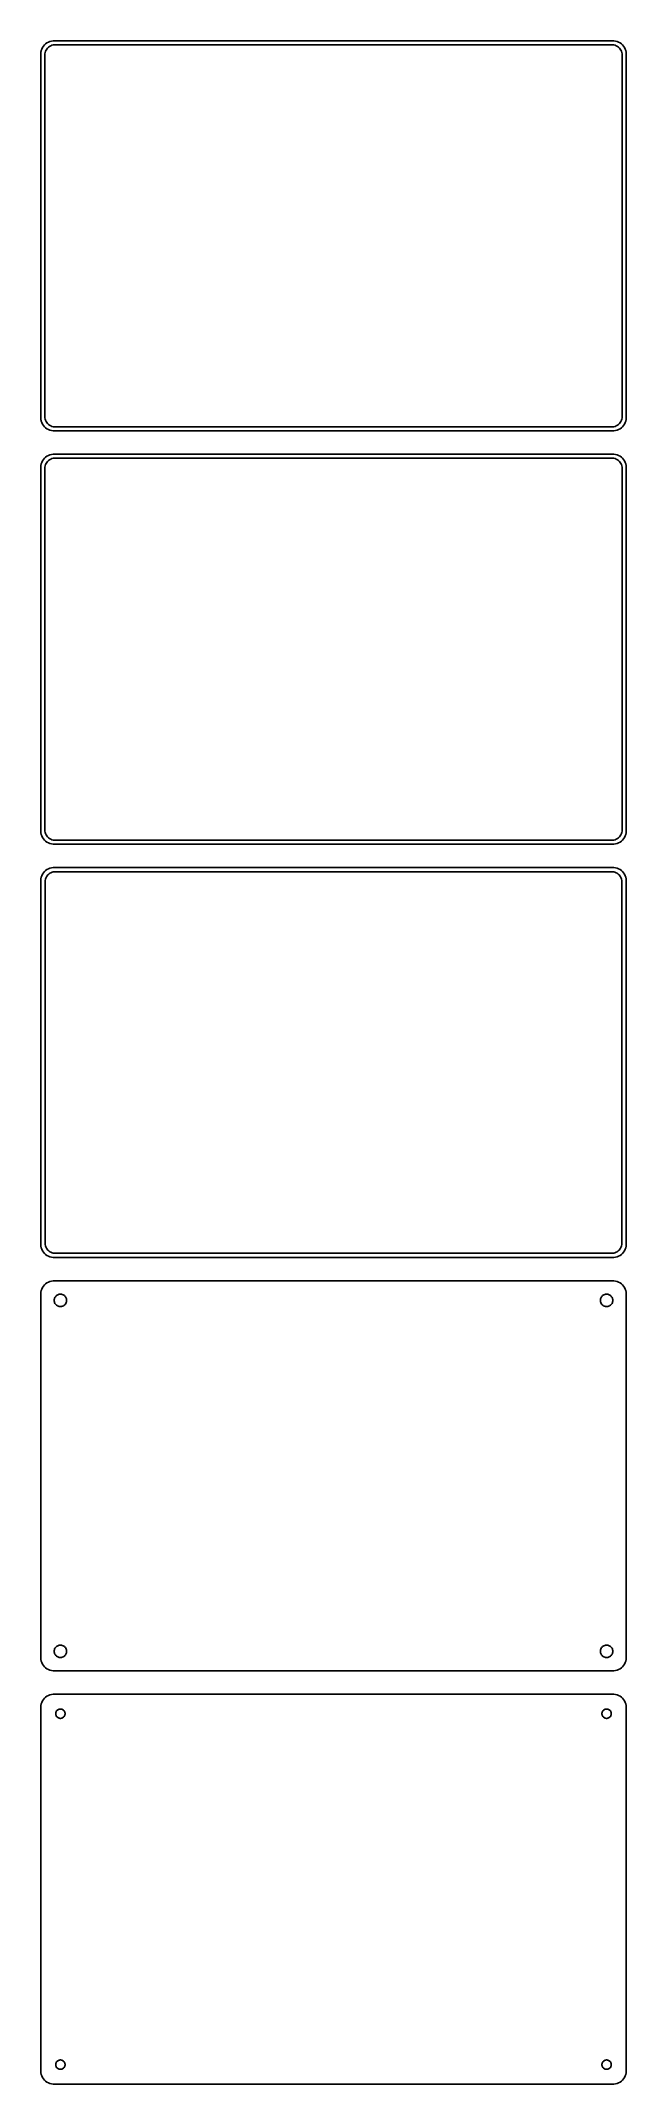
# Model space of a CAD drawing. Header units: metres. Extents: x -112 to 112, y 561 to 1347.
import ezdxf

# ---------------------------------------------------------------- set-up
doc = ezdxf.new("R2010")
doc.units = ezdxf.units.M

msp = doc.modelspace()

# ---------------------------------------------------------------- linework, layer by layer
for p, q in [((-111.882, 1344.41), (-112.149, 1343.84)), ((-111.545, 1344.94), (-111.882, 1344.41)), ((-111.145, 1345.42), (-111.545, 1344.94)), ((-110.687, 1345.85), (-111.145, 1345.42)), ((-110.179, 1346.22), (-110.687, 1345.85)), ((-110.236, 1343.85), (-109.916, 1344.24)), ((-109.629, 1346.52), (-110.179, 1346.22)), ((-109.916, 1344.24), (-109.55, 1344.58)), ((-109.045, 1346.76), (-109.629, 1346.52)), ((-109.55, 1344.58), (-109.143, 1344.88)), ((-109.143, 1344.88), (-108.703, 1345.12)), ((-108.437, 1346.91), (-109.045, 1346.76)), ((-108.703, 1345.12), (-108.236, 1345.3)), ((-107.814, 1346.99), (-108.437, 1346.91)), ((-108.236, 1345.3), (-107.75, 1345.43)), ((107.814, 1346.99), (-107.814, 1346.99)), ((-107.75, 1345.43), (-107.251, 1345.49)), ((-107.251, 1345.49), (107.251, 1345.49)), ((107.251, 1345.49), (107.75, 1345.43)), ((107.75, 1345.43), (108.236, 1345.3)), ((108.437, 1346.91), (107.814, 1346.99)), ((108.236, 1345.3), (108.703, 1345.12)), ((109.045, 1346.76), (108.437, 1346.91)), ((108.703, 1345.12), (109.143, 1344.88)), ((109.629, 1346.52), (109.045, 1346.76)), ((109.143, 1344.88), (109.55, 1344.58)), ((109.55, 1344.58), (109.916, 1344.24)), ((110.179, 1346.22), (109.629, 1346.52)), ((109.916, 1344.24), (110.236, 1343.85)), ((110.687, 1345.85), (110.179, 1346.22)), ((111.145, 1345.42), (110.687, 1345.85)), ((111.545, 1344.94), (111.145, 1345.42)), ((111.882, 1344.41), (111.545, 1344.94)), ((112.149, 1343.84), (111.882, 1344.41)), ((-112.4, 1342.94), (-112.5, 1342.94)), ((-112.5, 1342.94), (-112.5, 1201.06)), ((-112.343, 1343.24), (-112.4, 1342.94)), ((-112.149, 1343.84), (-112.343, 1343.24)), ((-111, 1341.5), (-110.968, 1342)), ((-111, 1202.5), (-111, 1341.5)), ((-110.968, 1342), (-110.874, 1342.49)), ((-110.874, 1342.49), (-110.719, 1342.97)), ((-110.719, 1342.97), (-110.505, 1343.43)), ((-110.505, 1343.43), (-110.236, 1343.85)), ((110.236, 1343.85), (110.505, 1343.43)), ((110.505, 1343.43), (110.719, 1342.97)), ((110.719, 1342.97), (110.874, 1342.49)), ((110.874, 1342.49), (110.968, 1342)), ((110.968, 1342), (111, 1341.5)), ((111, 1341.5), (111, 1202.5)), ((112.343, 1343.24), (112.149, 1343.84)), ((112.461, 1342.63), (112.343, 1343.24)), ((112.5, 1342), (112.461, 1342.63)), ((112.5, 1202), (112.5, 1342)), ((-112.5, 1201.06), (-112.4, 1201.06)), ((-112.4, 1201.06), (-112.343, 1200.76)), ((-112.343, 1200.76), (-112.149, 1200.16)), ((-112.149, 1200.16), (-111.882, 1199.59)), ((-111.882, 1199.59), (-111.545, 1199.06)), ((-111.545, 1199.06), (-111.145, 1198.58)), ((-111.145, 1198.58), (-110.687, 1198.15)), ((-110.968, 1202), (-111, 1202.5)), ((-110.874, 1201.51), (-110.968, 1202)), ((-110.719, 1201.03), (-110.874, 1201.51)), ((-110.505, 1200.57), (-110.719, 1201.03)), ((-110.687, 1198.15), (-110.179, 1197.78)), ((-110.236, 1200.15), (-110.505, 1200.57)), ((-109.916, 1199.76), (-110.236, 1200.15)), ((-110.179, 1197.78), (-109.629, 1197.48)), ((-109.55, 1199.42), (-109.916, 1199.76)), ((-109.629, 1197.48), (-109.045, 1197.24)), ((-109.143, 1199.12), (-109.55, 1199.42)), ((-108.703, 1198.88), (-109.143, 1199.12)), ((-109.045, 1197.24), (-108.437, 1197.09)), ((-108.236, 1198.7), (-108.703, 1198.88)), ((-108.437, 1197.09), (-107.814, 1197.01)), ((-107.75, 1198.57), (-108.236, 1198.7)), ((-107.814, 1197.01), (107.814, 1197.01)), ((-107.251, 1198.51), (-107.75, 1198.57)), ((107.251, 1198.51), (-107.251, 1198.51)), ((107.75, 1198.57), (107.251, 1198.51)), ((108.236, 1198.7), (107.75, 1198.57)), ((107.814, 1197.01), (108.437, 1197.09)), ((108.703, 1198.88), (108.236, 1198.7)), ((108.437, 1197.09), (109.045, 1197.24)), ((109.143, 1199.12), (108.703, 1198.88)), ((109.045, 1197.24), (109.629, 1197.48)), ((109.55, 1199.42), (109.143, 1199.12)), ((109.916, 1199.76), (109.55, 1199.42)), ((109.629, 1197.48), (110.179, 1197.78)), ((110.236, 1200.15), (109.916, 1199.76)), ((110.179, 1197.78), (110.687, 1198.15)), ((110.505, 1200.57), (110.236, 1200.15)), ((110.719, 1201.03), (110.505, 1200.57)), ((110.687, 1198.15), (111.145, 1198.58)), ((110.874, 1201.51), (110.719, 1201.03)), ((110.968, 1202), (110.874, 1201.51)), ((111, 1202.5), (110.968, 1202)), ((111.145, 1198.58), (111.545, 1199.06)), ((111.545, 1199.06), (111.882, 1199.59)), ((111.882, 1199.59), (112.149, 1200.16)), ((112.149, 1200.16), (112.343, 1200.76)), ((112.343, 1200.76), (112.461, 1201.37)), ((112.461, 1201.37), (112.5, 1202)), ((-110.687, 1186.85), (-111.145, 1186.42)), ((-110.179, 1187.22), (-110.687, 1186.85)), ((-109.629, 1187.52), (-110.179, 1187.22)), ((-109.045, 1187.76), (-109.629, 1187.52)), ((-108.437, 1187.91), (-109.045, 1187.76)), ((-107.814, 1187.99), (-108.437, 1187.91)), ((107.814, 1187.99), (-107.814, 1187.99)), ((108.437, 1187.91), (107.814, 1187.99)), ((109.045, 1187.76), (108.437, 1187.91)), ((109.629, 1187.52), (109.045, 1187.76)), ((110.179, 1187.22), (109.629, 1187.52)), ((110.687, 1186.85), (110.179, 1187.22)), ((111.145, 1186.42), (110.687, 1186.85)), ((-112.461, 1183.63), (-112.5, 1183)), ((-112.5, 1183), (-112.5, 1043)), ((-112.343, 1184.24), (-112.461, 1183.63)), ((-112.149, 1184.84), (-112.343, 1184.24)), ((-111.882, 1185.41), (-112.149, 1184.84)), ((-111.545, 1185.94), (-111.882, 1185.41)), ((-111.145, 1186.42), (-111.545, 1185.94)), ((-111, 1182.5), (-110.968, 1183)), ((-111, 1043.5), (-111, 1182.5)), ((-110.968, 1183), (-110.874, 1183.49)), ((-110.874, 1183.49), (-110.719, 1183.97)), ((-110.719, 1183.97), (-110.505, 1184.43)), ((-110.505, 1184.43), (-110.236, 1184.85)), ((-110.236, 1184.85), (-109.916, 1185.24)), ((-109.916, 1185.24), (-109.55, 1185.58)), ((-109.55, 1185.58), (-109.143, 1185.88)), ((-109.143, 1185.88), (-108.703, 1186.12)), ((-108.703, 1186.12), (-108.236, 1186.3)), ((-108.236, 1186.3), (-107.75, 1186.43)), ((-107.75, 1186.43), (-107.251, 1186.49)), ((-107.251, 1186.49), (107.251, 1186.49)), ((107.251, 1186.49), (107.75, 1186.43)), ((107.75, 1186.43), (108.236, 1186.3)), ((108.236, 1186.3), (108.703, 1186.12)), ((108.703, 1186.12), (109.143, 1185.88)), ((109.143, 1185.88), (109.55, 1185.58)), ((109.55, 1185.58), (109.916, 1185.24)), ((109.916, 1185.24), (110.236, 1184.85)), ((110.236, 1184.85), (110.505, 1184.43)), ((110.505, 1184.43), (110.719, 1183.97)), ((110.719, 1183.97), (110.874, 1183.49)), ((110.874, 1183.49), (110.968, 1183)), ((110.968, 1183), (111, 1182.5)), ((111, 1182.5), (111, 1043.5)), ((111.545, 1185.94), (111.145, 1186.42)), ((111.882, 1185.41), (111.545, 1185.94)), ((112.149, 1184.84), (111.882, 1185.41)), ((112.343, 1184.24), (112.149, 1184.84)), ((112.461, 1183.63), (112.343, 1184.24)), ((112.5, 1183), (112.461, 1183.63)), ((112.5, 1043), (112.5, 1183)), ((-112.5, 1043), (-112.461, 1042.37)), ((-112.461, 1042.37), (-112.343, 1041.76)), ((-112.343, 1041.76), (-112.149, 1041.16)), ((-112.149, 1041.16), (-111.882, 1040.59)), ((-111.882, 1040.59), (-111.545, 1040.06)), ((-111.545, 1040.06), (-111.145, 1039.58)), ((-111.145, 1039.58), (-110.687, 1039.15)), ((-110.968, 1043), (-111, 1043.5)), ((-110.874, 1042.51), (-110.968, 1043)), ((-110.719, 1042.03), (-110.874, 1042.51)), ((-110.505, 1041.57), (-110.719, 1042.03)), ((-110.687, 1039.15), (-110.179, 1038.78)), ((-110.236, 1041.15), (-110.505, 1041.57)), ((-109.916, 1040.76), (-110.236, 1041.15)), ((-110.179, 1038.78), (-109.629, 1038.48)), ((-109.55, 1040.42), (-109.916, 1040.76)), ((-109.629, 1038.48), (-109.045, 1038.24)), ((-109.143, 1040.12), (-109.55, 1040.42)), ((-108.703, 1039.88), (-109.143, 1040.12)), ((-109.045, 1038.24), (-108.437, 1038.09)), ((-108.236, 1039.7), (-108.703, 1039.88)), ((-108.437, 1038.09), (-107.814, 1038.01)), ((-107.75, 1039.57), (-108.236, 1039.7)), ((-107.814, 1038.01), (107.814, 1038.01)), ((-107.251, 1039.51), (-107.75, 1039.57)), ((107.251, 1039.51), (-107.251, 1039.51)), ((107.75, 1039.57), (107.251, 1039.51)), ((108.236, 1039.7), (107.75, 1039.57)), ((107.814, 1038.01), (108.437, 1038.09)), ((108.703, 1039.88), (108.236, 1039.7)), ((108.437, 1038.09), (109.045, 1038.24)), ((109.143, 1040.12), (108.703, 1039.88)), ((109.045, 1038.24), (109.629, 1038.48)), ((109.55, 1040.42), (109.143, 1040.12)), ((109.916, 1040.76), (109.55, 1040.42)), ((109.629, 1038.48), (110.179, 1038.78)), ((110.236, 1041.15), (109.916, 1040.76)), ((110.179, 1038.78), (110.687, 1039.15)), ((110.505, 1041.57), (110.236, 1041.15)), ((110.719, 1042.03), (110.505, 1041.57)), ((110.687, 1039.15), (111.145, 1039.58)), ((110.874, 1042.51), (110.719, 1042.03)), ((110.968, 1043), (110.874, 1042.51)), ((111, 1043.5), (110.968, 1043)), ((111.145, 1039.58), (111.545, 1040.06)), ((111.545, 1040.06), (111.882, 1040.59)), ((111.882, 1040.59), (112.149, 1041.16)), ((112.149, 1041.16), (112.343, 1041.76)), ((112.343, 1041.76), (112.461, 1042.37)), ((112.461, 1042.37), (112.5, 1043)), ((-112.461, 1024.63), (-112.5, 1024)), ((-112.5, 1024), (-112.5, 884)), ((-112.343, 1025.24), (-112.461, 1024.63)), ((-112.149, 1025.84), (-112.343, 1025.24)), ((-111.882, 1026.41), (-112.149, 1025.84)), ((-111.545, 1026.94), (-111.882, 1026.41)), ((-111.145, 1027.42), (-111.545, 1026.94)), ((-110.687, 1027.85), (-111.145, 1027.42)), ((-110.873, 1023.5), (-110.842, 1023.99)), ((-110.873, 884.5), (-110.873, 1023.5)), ((-110.842, 1023.99), (-110.751, 1024.46)), ((-110.751, 1024.46), (-110.601, 1024.93)), ((-110.179, 1028.22), (-110.687, 1027.85)), ((-110.601, 1024.93), (-110.394, 1025.37)), ((-110.394, 1025.37), (-110.133, 1025.78)), ((-109.629, 1028.52), (-110.179, 1028.22)), ((-110.133, 1025.78), (-109.823, 1026.15)), ((-109.823, 1026.15), (-109.469, 1026.48)), ((-109.045, 1028.76), (-109.629, 1028.52)), ((-109.469, 1026.48), (-109.075, 1026.77)), ((-109.075, 1026.77), (-108.649, 1027)), ((-108.437, 1028.91), (-109.045, 1028.76)), ((-108.649, 1027), (-108.197, 1027.18)), ((-107.814, 1028.99), (-108.437, 1028.91)), ((-108.197, 1027.18), (-107.726, 1027.3)), ((107.814, 1028.99), (-107.814, 1028.99)), ((-107.726, 1027.3), (-107.243, 1027.36)), ((-107.243, 1027.36), (107.243, 1027.36)), ((107.243, 1027.36), (107.726, 1027.3)), ((107.726, 1027.3), (108.197, 1027.18)), ((108.437, 1028.91), (107.814, 1028.99)), ((108.197, 1027.18), (108.649, 1027)), ((109.045, 1028.76), (108.437, 1028.91)), ((108.649, 1027), (109.075, 1026.77)), ((109.629, 1028.52), (109.045, 1028.76)), ((109.075, 1026.77), (109.469, 1026.48)), ((109.469, 1026.48), (109.823, 1026.15)), ((110.179, 1028.22), (109.629, 1028.52)), ((109.823, 1026.15), (110.133, 1025.78)), ((110.133, 1025.78), (110.394, 1025.37)), ((110.687, 1027.85), (110.179, 1028.22)), ((110.394, 1025.37), (110.601, 1024.93)), ((110.601, 1024.93), (110.751, 1024.46)), ((111.145, 1027.42), (110.687, 1027.85)), ((110.751, 1024.46), (110.842, 1023.99)), ((110.842, 1023.99), (110.873, 1023.5)), ((110.873, 1023.5), (110.873, 884.5)), ((111.545, 1026.94), (111.145, 1027.42)), ((111.882, 1026.41), (111.545, 1026.94)), ((112.149, 1025.84), (111.882, 1026.41)), ((112.343, 1025.24), (112.149, 1025.84)), ((112.461, 1024.63), (112.343, 1025.24)), ((112.5, 1024), (112.461, 1024.63)), ((112.5, 884), (112.5, 1024)), ((-112.5, 884), (-112.461, 883.373)), ((-112.461, 883.373), (-112.343, 882.757)), ((-112.343, 882.757), (-112.149, 882.159)), ((-112.149, 882.159), (-111.882, 881.591)), ((-111.882, 881.591), (-111.545, 881.061)), ((-111.545, 881.061), (-111.145, 880.577)), ((-111.145, 880.577), (-110.687, 880.147)), ((-110.842, 884.015), (-110.873, 884.5)), ((-110.751, 883.537), (-110.842, 884.015)), ((-110.601, 883.074), (-110.751, 883.537)), ((-110.394, 882.634), (-110.601, 883.074)), ((-110.133, 882.224), (-110.394, 882.634)), ((-109.823, 881.849), (-110.133, 882.224)), ((-109.469, 881.516), (-109.823, 881.849)), ((-109.075, 881.23), (-109.469, 881.516)), ((-108.649, 880.996), (-109.075, 881.23)), ((-108.197, 880.817), (-108.649, 880.996)), ((-107.726, 880.696), (-108.197, 880.817)), ((-107.243, 880.635), (-107.726, 880.696)), ((107.243, 880.635), (-107.243, 880.635)), ((107.726, 880.696), (107.243, 880.635)), ((108.197, 880.817), (107.726, 880.696)), ((108.649, 880.996), (108.197, 880.817)), ((109.075, 881.23), (108.649, 880.996)), ((109.469, 881.516), (109.075, 881.23)), ((109.823, 881.849), (109.469, 881.516)), ((110.133, 882.224), (109.823, 881.849)), ((110.394, 882.634), (110.133, 882.224)), ((110.601, 883.074), (110.394, 882.634)), ((110.751, 883.537), (110.601, 883.074)), ((110.687, 880.147), (111.145, 880.577)), ((110.842, 884.015), (110.751, 883.537)), ((110.873, 884.5), (110.842, 884.015)), ((111.145, 880.577), (111.545, 881.061)), ((111.545, 881.061), (111.882, 881.591)), ((111.882, 881.591), (112.149, 882.159)), ((112.149, 882.159), (112.343, 882.757)), ((112.343, 882.757), (112.461, 883.373)), ((112.461, 883.373), (112.5, 884)), ((-110.687, 880.147), (-110.179, 879.778)), ((-110.179, 879.778), (-109.629, 879.476)), ((-109.629, 879.476), (-109.045, 879.245)), ((-109.045, 879.245), (-108.437, 879.089)), ((-108.437, 879.089), (-107.814, 879.01)), ((-107.814, 879.01), (107.814, 879.01)), ((107.814, 879.01), (108.437, 879.089)), ((108.437, 879.089), (109.045, 879.245)), ((109.045, 879.245), (109.629, 879.476)), ((109.629, 879.476), (110.179, 879.778)), ((110.179, 879.778), (110.687, 880.147)), ((-112.461, 865.627), (-112.5, 865)), ((-112.5, 865), (-112.5, 725)), ((-112.343, 866.243), (-112.461, 865.627)), ((-112.149, 866.841), (-112.343, 866.243)), ((-111.882, 867.409), (-112.149, 866.841)), ((-111.545, 867.939), (-111.882, 867.409)), ((-111.145, 868.423), (-111.545, 867.939)), ((-110.687, 868.853), (-111.145, 868.423)), ((-110.179, 869.222), (-110.687, 868.853)), ((-109.629, 869.524), (-110.179, 869.222)), ((-109.045, 869.755), (-109.629, 869.524)), ((-108.437, 869.911), (-109.045, 869.755)), ((-107.814, 869.99), (-108.437, 869.911)), ((107.814, 869.99), (-107.814, 869.99)), ((-106.286, 864.526), (-106.022, 864.672)), ((-106.022, 864.672), (-105.742, 864.783)), ((-105.742, 864.783), (-105.45, 864.857)), ((-105.45, 864.857), (-105.151, 864.895)), ((-105.151, 864.895), (-104.849, 864.895)), ((-104.849, 864.895), (-104.55, 864.857)), ((-104.55, 864.857), (-104.258, 864.783)), ((-104.258, 864.783), (-103.978, 864.672)), ((-103.978, 864.672), (-103.714, 864.526)), ((103.714, 864.526), (103.978, 864.672)), ((103.978, 864.672), (104.258, 864.783)), ((104.258, 864.783), (104.55, 864.857)), ((104.55, 864.857), (104.849, 864.895)), ((104.849, 864.895), (105.151, 864.895)), ((105.151, 864.895), (105.45, 864.857)), ((105.45, 864.857), (105.742, 864.783)), ((105.742, 864.783), (106.022, 864.672)), ((106.022, 864.672), (106.286, 864.526)), ((108.437, 869.911), (107.814, 869.99)), ((109.045, 869.755), (108.437, 869.911)), ((109.629, 869.524), (109.045, 869.755)), ((110.179, 869.222), (109.629, 869.524)), ((110.687, 868.853), (110.179, 869.222)), ((111.145, 868.423), (110.687, 868.853)), ((111.545, 867.939), (111.145, 868.423)), ((111.882, 867.409), (111.545, 867.939)), ((112.149, 866.841), (111.882, 867.409)), ((112.343, 866.243), (112.149, 866.841)), ((112.461, 865.627), (112.343, 866.243)), ((112.5, 865), (112.461, 865.627)), ((112.5, 725), (112.5, 865)), ((-107.4, 862.5), (-107.381, 862.801)), ((-107.381, 862.199), (-107.4, 862.5)), ((-107.381, 862.801), (-107.325, 863.097)), ((-107.325, 861.903), (-107.381, 862.199)), ((-107.325, 863.097), (-107.231, 863.383)), ((-107.231, 861.617), (-107.325, 861.903)), ((-107.231, 863.383), (-107.103, 863.656)), ((-107.103, 861.344), (-107.231, 861.617)), ((-107.103, 863.656), (-106.942, 863.911)), ((-106.942, 861.089), (-107.103, 861.344)), ((-106.942, 863.911), (-106.75, 864.143)), ((-106.75, 860.857), (-106.942, 861.089)), ((-106.75, 864.143), (-106.53, 864.349)), ((-106.53, 860.651), (-106.75, 860.857)), ((-106.53, 864.349), (-106.286, 864.526)), ((-106.286, 860.474), (-106.53, 860.651)), ((-106.022, 860.328), (-106.286, 860.474)), ((-105.742, 860.217), (-106.022, 860.328)), ((-105.45, 860.143), (-105.742, 860.217)), ((-105.151, 860.105), (-105.45, 860.143)), ((-104.849, 860.105), (-105.151, 860.105)), ((-104.55, 860.143), (-104.849, 860.105)), ((-104.258, 860.217), (-104.55, 860.143)), ((-103.978, 860.328), (-104.258, 860.217)), ((-103.714, 860.474), (-103.978, 860.328)), ((-103.714, 864.526), (-103.47, 864.349)), ((-103.47, 860.651), (-103.714, 860.474)), ((-103.47, 864.349), (-103.25, 864.143)), ((-103.25, 860.857), (-103.47, 860.651)), ((-103.25, 864.143), (-103.058, 863.911)), ((-103.058, 861.089), (-103.25, 860.857)), ((-103.058, 863.911), (-102.897, 863.656)), ((-102.897, 861.344), (-103.058, 861.089)), ((-102.897, 863.656), (-102.769, 863.383)), ((-102.769, 861.617), (-102.897, 861.344)), ((-102.769, 863.383), (-102.675, 863.097)), ((-102.675, 861.903), (-102.769, 861.617)), ((-102.675, 863.097), (-102.619, 862.801)), ((-102.619, 862.199), (-102.675, 861.903)), ((-102.619, 862.801), (-102.6, 862.5)), ((-102.6, 862.5), (-102.619, 862.199)), ((102.6, 862.5), (102.619, 862.801)), ((102.619, 862.199), (102.6, 862.5)), ((102.619, 862.801), (102.675, 863.097)), ((102.675, 861.903), (102.619, 862.199)), ((102.675, 863.097), (102.769, 863.383)), ((102.769, 861.617), (102.675, 861.903)), ((102.769, 863.383), (102.897, 863.656)), ((102.897, 861.344), (102.769, 861.617)), ((102.897, 863.656), (103.058, 863.911)), ((103.058, 861.089), (102.897, 861.344)), ((103.058, 863.911), (103.25, 864.143)), ((103.25, 860.857), (103.058, 861.089)), ((103.25, 864.143), (103.47, 864.349)), ((103.47, 860.651), (103.25, 860.857)), ((103.47, 864.349), (103.714, 864.526)), ((103.714, 860.474), (103.47, 860.651)), ((103.978, 860.328), (103.714, 860.474)), ((104.258, 860.217), (103.978, 860.328)), ((104.55, 860.143), (104.258, 860.217)), ((104.849, 860.105), (104.55, 860.143)), ((105.151, 860.105), (104.849, 860.105)), ((105.45, 860.143), (105.151, 860.105)), ((105.742, 860.217), (105.45, 860.143)), ((106.022, 860.328), (105.742, 860.217)), ((106.286, 860.474), (106.022, 860.328)), ((106.286, 864.526), (106.53, 864.349)), ((106.53, 860.651), (106.286, 860.474)), ((106.53, 864.349), (106.75, 864.143)), ((106.75, 860.857), (106.53, 860.651)), ((106.75, 864.143), (106.942, 863.911)), ((106.942, 861.089), (106.75, 860.857)), ((106.942, 863.911), (107.103, 863.656)), ((107.103, 861.344), (106.942, 861.089)), ((107.103, 863.656), (107.231, 863.383)), ((107.231, 861.617), (107.103, 861.344)), ((107.231, 863.383), (107.325, 863.097)), ((107.325, 861.903), (107.231, 861.617)), ((107.325, 863.097), (107.381, 862.801)), ((107.381, 862.199), (107.325, 861.903)), ((107.381, 862.801), (107.4, 862.5)), ((107.4, 862.5), (107.381, 862.199)), ((-112.5, 725), (-112.461, 724.373)), ((-112.461, 724.373), (-112.343, 723.757)), ((-112.343, 723.757), (-112.149, 723.159)), ((-112.149, 723.159), (-111.882, 722.591)), ((-107.4, 727.5), (-107.381, 727.801)), ((-107.381, 727.199), (-107.4, 727.5)), ((-107.381, 727.801), (-107.325, 728.097)), ((-107.325, 726.903), (-107.381, 727.199)), ((-107.325, 728.097), (-107.231, 728.383)), ((-107.231, 726.617), (-107.325, 726.903)), ((-107.231, 728.383), (-107.103, 728.656)), ((-107.103, 726.344), (-107.231, 726.617)), ((-107.103, 728.656), (-106.942, 728.911)), ((-106.942, 726.089), (-107.103, 726.344)), ((-106.942, 728.911), (-106.75, 729.143)), ((-106.75, 725.857), (-106.942, 726.089)), ((-106.75, 729.143), (-106.53, 729.349)), ((-106.53, 725.651), (-106.75, 725.857)), ((-106.53, 729.349), (-106.286, 729.526)), ((-106.286, 725.474), (-106.53, 725.651)), ((-106.286, 729.526), (-106.022, 729.672)), ((-106.022, 725.328), (-106.286, 725.474)), ((-106.022, 729.672), (-105.742, 729.783)), ((-105.742, 725.217), (-106.022, 725.328)), ((-105.742, 729.783), (-105.45, 729.857)), ((-105.45, 725.143), (-105.742, 725.217)), ((-105.45, 729.857), (-105.151, 729.895)), ((-105.151, 725.105), (-105.45, 725.143)), ((-105.151, 729.895), (-104.849, 729.895)), ((-104.849, 725.105), (-105.151, 725.105)), ((-104.849, 729.895), (-104.55, 729.857)), ((-104.55, 725.143), (-104.849, 725.105)), ((-104.55, 729.857), (-104.258, 729.783)), ((-104.258, 725.217), (-104.55, 725.143)), ((-104.258, 729.783), (-103.978, 729.672)), ((-103.978, 725.328), (-104.258, 725.217)), ((-103.978, 729.672), (-103.714, 729.526)), ((-103.714, 725.474), (-103.978, 725.328)), ((-103.714, 729.526), (-103.47, 729.349)), ((-103.47, 725.651), (-103.714, 725.474)), ((-103.47, 729.349), (-103.25, 729.143)), ((-103.25, 725.857), (-103.47, 725.651)), ((-103.25, 729.143), (-103.058, 728.911)), ((-103.058, 726.089), (-103.25, 725.857)), ((-103.058, 728.911), (-102.897, 728.656)), ((-102.897, 726.344), (-103.058, 726.089)), ((-102.897, 728.656), (-102.769, 728.383)), ((-102.769, 726.617), (-102.897, 726.344)), ((-102.769, 728.383), (-102.675, 728.097)), ((-102.675, 726.903), (-102.769, 726.617)), ((-102.675, 728.097), (-102.619, 727.801)), ((-102.619, 727.199), (-102.675, 726.903)), ((-102.619, 727.801), (-102.6, 727.5)), ((-102.6, 727.5), (-102.619, 727.199)), ((102.6, 727.5), (102.619, 727.801)), ((102.619, 727.199), (102.6, 727.5)), ((102.619, 727.801), (102.675, 728.097)), ((102.675, 726.903), (102.619, 727.199)), ((102.675, 728.097), (102.769, 728.383)), ((102.769, 726.617), (102.675, 726.903)), ((102.769, 728.383), (102.897, 728.656)), ((102.897, 726.344), (102.769, 726.617)), ((102.897, 728.656), (103.058, 728.911)), ((103.058, 726.089), (102.897, 726.344)), ((103.058, 728.911), (103.25, 729.143)), ((103.25, 725.857), (103.058, 726.089)), ((103.25, 729.143), (103.47, 729.349)), ((103.47, 725.651), (103.25, 725.857)), ((103.47, 729.349), (103.714, 729.526)), ((103.714, 725.474), (103.47, 725.651)), ((103.714, 729.526), (103.978, 729.672)), ((103.978, 725.328), (103.714, 725.474)), ((103.978, 729.672), (104.258, 729.783)), ((104.258, 725.217), (103.978, 725.328)), ((104.258, 729.783), (104.55, 729.857)), ((104.55, 725.143), (104.258, 725.217)), ((104.55, 729.857), (104.849, 729.895)), ((104.849, 725.105), (104.55, 725.143)), ((104.849, 729.895), (105.151, 729.895)), ((105.151, 725.105), (104.849, 725.105)), ((105.151, 729.895), (105.45, 729.857)), ((105.45, 725.143), (105.151, 725.105)), ((105.45, 729.857), (105.742, 729.783)), ((105.742, 725.217), (105.45, 725.143)), ((105.742, 729.783), (106.022, 729.672)), ((106.022, 725.328), (105.742, 725.217)), ((106.022, 729.672), (106.286, 729.526)), ((106.286, 725.474), (106.022, 725.328)), ((106.286, 729.526), (106.53, 729.349)), ((106.53, 725.651), (106.286, 725.474)), ((106.53, 729.349), (106.75, 729.143)), ((106.75, 725.857), (106.53, 725.651)), ((106.75, 729.143), (106.942, 728.911)), ((106.942, 726.089), (106.75, 725.857)), ((106.942, 728.911), (107.103, 728.656)), ((107.103, 726.344), (106.942, 726.089)), ((107.103, 728.656), (107.231, 728.383)), ((107.231, 726.617), (107.103, 726.344)), ((107.231, 728.383), (107.325, 728.097)), ((107.325, 726.903), (107.231, 726.617)), ((107.325, 728.097), (107.381, 727.801)), ((107.381, 727.199), (107.325, 726.903)), ((107.381, 727.801), (107.4, 727.5)), ((107.4, 727.5), (107.381, 727.199)), ((111.882, 722.591), (112.149, 723.159)), ((112.149, 723.159), (112.343, 723.757)), ((112.343, 723.757), (112.461, 724.373)), ((112.461, 724.373), (112.5, 725)), ((-111.882, 722.591), (-111.545, 722.061)), ((-111.545, 722.061), (-111.145, 721.577)), ((-111.145, 721.577), (-110.687, 721.147)), ((-110.687, 721.147), (-110.179, 720.778)), ((-110.179, 720.778), (-109.629, 720.476)), ((-109.629, 720.476), (-109.045, 720.245)), ((-109.045, 720.245), (-108.437, 720.089)), ((-108.437, 720.089), (-107.814, 720.01)), ((-107.814, 720.01), (107.814, 720.01)), ((107.814, 720.01), (108.437, 720.089)), ((108.437, 720.089), (109.045, 720.245)), ((109.045, 720.245), (109.629, 720.476)), ((109.629, 720.476), (110.179, 720.778)), ((110.179, 720.778), (110.687, 721.147)), ((110.687, 721.147), (111.145, 721.577)), ((111.145, 721.577), (111.545, 722.061)), ((111.545, 722.061), (111.882, 722.591)), ((-112.149, 707.841), (-112.343, 707.243)), ((-111.882, 708.409), (-112.149, 707.841)), ((-111.545, 708.939), (-111.882, 708.409)), ((-111.145, 709.423), (-111.545, 708.939)), ((-110.687, 709.853), (-111.145, 709.423)), ((-110.179, 710.222), (-110.687, 709.853)), ((-109.629, 710.524), (-110.179, 710.222)), ((-109.045, 710.755), (-109.629, 710.524)), ((-108.437, 710.911), (-109.045, 710.755)), ((-107.814, 710.99), (-108.437, 710.911)), ((107.814, 710.99), (-107.814, 710.99)), ((108.437, 710.911), (107.814, 710.99)), ((109.045, 710.755), (108.437, 710.911)), ((109.629, 710.524), (109.045, 710.755)), ((110.179, 710.222), (109.629, 710.524)), ((110.687, 709.853), (110.179, 710.222)), ((111.145, 709.423), (110.687, 709.853)), ((111.545, 708.939), (111.145, 709.423)), ((111.882, 708.409), (111.545, 708.939)), ((112.149, 707.841), (111.882, 708.409)), ((112.343, 707.243), (112.149, 707.841)), ((-112.461, 706.627), (-112.5, 706)), ((-112.5, 706), (-112.5, 566)), ((-112.343, 707.243), (-112.461, 706.627)), ((-106.8, 703.5), (-106.786, 703.726)), ((-106.786, 703.274), (-106.8, 703.5)), ((-106.786, 703.726), (-106.743, 703.948)), ((-106.743, 703.052), (-106.786, 703.274)), ((-106.743, 703.948), (-106.674, 704.163)), ((-106.674, 702.837), (-106.743, 703.052)), ((-106.674, 704.163), (-106.577, 704.367)), ((-106.577, 702.633), (-106.674, 702.837)), ((-106.577, 704.367), (-106.456, 704.558)), ((-106.456, 702.442), (-106.577, 702.633)), ((-106.456, 704.558), (-106.312, 704.732)), ((-106.312, 702.268), (-106.456, 702.442)), ((-106.312, 704.732), (-106.147, 704.887)), ((-106.147, 702.113), (-106.312, 702.268)), ((-106.147, 704.887), (-105.964, 705.02)), ((-105.964, 701.98), (-106.147, 702.113)), ((-105.964, 705.02), (-105.766, 705.129)), ((-105.766, 701.871), (-105.964, 701.98)), ((-105.766, 705.129), (-105.556, 705.212)), ((-105.556, 701.788), (-105.766, 701.871)), ((-105.556, 705.212), (-105.337, 705.268)), ((-105.337, 701.732), (-105.556, 701.788)), ((-105.337, 705.268), (-105.113, 705.296)), ((-105.113, 701.704), (-105.337, 701.732)), ((-105.113, 705.296), (-104.887, 705.296)), ((-104.887, 701.704), (-105.113, 701.704)), ((-104.887, 705.296), (-104.663, 705.268)), ((-104.663, 701.732), (-104.887, 701.704)), ((-104.663, 705.268), (-104.444, 705.212)), ((-104.444, 701.788), (-104.663, 701.732)), ((-104.444, 705.212), (-104.234, 705.129)), ((-104.234, 701.871), (-104.444, 701.788)), ((-104.234, 705.129), (-104.036, 705.02)), ((-104.036, 701.98), (-104.234, 701.871)), ((-104.036, 705.02), (-103.853, 704.887)), ((-103.853, 702.113), (-104.036, 701.98)), ((-103.853, 704.887), (-103.688, 704.732)), ((-103.688, 702.268), (-103.853, 702.113)), ((-103.688, 704.732), (-103.544, 704.558)), ((-103.544, 702.442), (-103.688, 702.268)), ((-103.544, 704.558), (-103.423, 704.367)), ((-103.423, 702.633), (-103.544, 702.442)), ((-103.423, 704.367), (-103.326, 704.163)), ((-103.326, 702.837), (-103.423, 702.633)), ((-103.326, 704.163), (-103.257, 703.948)), ((-103.257, 703.052), (-103.326, 702.837)), ((-103.257, 703.948), (-103.214, 703.726)), ((-103.214, 703.274), (-103.257, 703.052)), ((-103.214, 703.726), (-103.2, 703.5)), ((-103.2, 703.5), (-103.214, 703.274)), ((103.2, 703.5), (103.214, 703.726)), ((103.214, 703.274), (103.2, 703.5)), ((103.214, 703.726), (103.257, 703.948)), ((103.257, 703.052), (103.214, 703.274)), ((103.257, 703.948), (103.326, 704.163)), ((103.326, 702.837), (103.257, 703.052)), ((103.326, 704.163), (103.423, 704.367)), ((103.423, 702.633), (103.326, 702.837)), ((103.423, 704.367), (103.544, 704.558)), ((103.544, 702.442), (103.423, 702.633)), ((103.544, 704.558), (103.688, 704.732)), ((103.688, 702.268), (103.544, 702.442)), ((103.688, 704.732), (103.853, 704.887)), ((103.853, 702.113), (103.688, 702.268)), ((103.853, 704.887), (104.036, 705.02)), ((104.036, 701.98), (103.853, 702.113)), ((104.036, 705.02), (104.234, 705.129)), ((104.234, 701.871), (104.036, 701.98)), ((104.234, 705.129), (104.444, 705.212)), ((104.444, 701.788), (104.234, 701.871)), ((104.444, 705.212), (104.663, 705.268)), ((104.663, 701.732), (104.444, 701.788)), ((104.663, 705.268), (104.887, 705.296)), ((104.887, 701.704), (104.663, 701.732)), ((104.887, 705.296), (105.113, 705.296)), ((105.113, 701.704), (104.887, 701.704)), ((105.113, 705.296), (105.337, 705.268)), ((105.337, 701.732), (105.113, 701.704)), ((105.337, 705.268), (105.556, 705.212)), ((105.556, 701.788), (105.337, 701.732)), ((105.556, 705.212), (105.766, 705.129)), ((105.766, 701.871), (105.556, 701.788)), ((105.766, 705.129), (105.964, 705.02)), ((105.964, 701.98), (105.766, 701.871)), ((105.964, 705.02), (106.147, 704.887)), ((106.147, 702.113), (105.964, 701.98)), ((106.147, 704.887), (106.312, 704.732)), ((106.312, 702.268), (106.147, 702.113)), ((106.312, 704.732), (106.456, 704.558)), ((106.456, 702.442), (106.312, 702.268)), ((106.456, 704.558), (106.577, 704.367)), ((106.577, 702.633), (106.456, 702.442)), ((106.577, 704.367), (106.674, 704.163)), ((106.674, 702.837), (106.577, 702.633)), ((106.674, 704.163), (106.743, 703.948)), ((106.743, 703.052), (106.674, 702.837)), ((106.743, 703.948), (106.786, 703.726)), ((106.786, 703.274), (106.743, 703.052)), ((106.786, 703.726), (106.8, 703.5)), ((106.8, 703.5), (106.786, 703.274)), ((112.461, 706.627), (112.343, 707.243)), ((112.5, 706), (112.461, 706.627)), ((112.5, 566), (112.5, 706)), ((-112.5, 566), (-112.461, 565.373)), ((-106.8, 568.5), (-106.786, 568.726)), ((-106.786, 568.274), (-106.8, 568.5)), ((-106.786, 568.726), (-106.743, 568.948)), ((-106.743, 568.052), (-106.786, 568.274)), ((-106.743, 568.948), (-106.674, 569.163)), ((-106.674, 567.837), (-106.743, 568.052)), ((-106.674, 569.163), (-106.577, 569.367)), ((-106.577, 567.633), (-106.674, 567.837)), ((-106.577, 569.367), (-106.456, 569.558)), ((-106.456, 567.442), (-106.577, 567.633)), ((-106.456, 569.558), (-106.312, 569.732)), ((-106.312, 567.268), (-106.456, 567.442)), ((-106.312, 569.732), (-106.147, 569.887)), ((-106.147, 567.113), (-106.312, 567.268)), ((-106.147, 569.887), (-105.964, 570.02)), ((-105.964, 566.98), (-106.147, 567.113)), ((-105.964, 570.02), (-105.766, 570.129)), ((-105.766, 566.871), (-105.964, 566.98)), ((-105.766, 570.129), (-105.556, 570.212)), ((-105.556, 566.788), (-105.766, 566.871)), ((-105.556, 570.212), (-105.337, 570.268)), ((-105.337, 566.732), (-105.556, 566.788)), ((-105.337, 570.268), (-105.113, 570.296)), ((-105.113, 566.704), (-105.337, 566.732)), ((-105.113, 570.296), (-104.887, 570.296)), ((-104.887, 566.704), (-105.113, 566.704)), ((-104.887, 570.296), (-104.663, 570.268)), ((-104.663, 566.732), (-104.887, 566.704)), ((-104.663, 570.268), (-104.444, 570.212)), ((-104.444, 566.788), (-104.663, 566.732)), ((-104.444, 570.212), (-104.234, 570.129)), ((-104.234, 566.871), (-104.444, 566.788)), ((-104.234, 570.129), (-104.036, 570.02)), ((-104.036, 566.98), (-104.234, 566.871)), ((-104.036, 570.02), (-103.853, 569.887)), ((-103.853, 567.113), (-104.036, 566.98)), ((-103.853, 569.887), (-103.688, 569.732)), ((-103.688, 567.268), (-103.853, 567.113)), ((-103.688, 569.732), (-103.544, 569.558)), ((-103.544, 567.442), (-103.688, 567.268)), ((-103.544, 569.558), (-103.423, 569.367)), ((-103.423, 567.633), (-103.544, 567.442)), ((-103.423, 569.367), (-103.326, 569.163)), ((-103.326, 567.837), (-103.423, 567.633)), ((-103.326, 569.163), (-103.257, 568.948)), ((-103.257, 568.052), (-103.326, 567.837)), ((-103.257, 568.948), (-103.214, 568.726)), ((-103.214, 568.274), (-103.257, 568.052)), ((-103.214, 568.726), (-103.2, 568.5)), ((-103.2, 568.5), (-103.214, 568.274)), ((103.2, 568.5), (103.214, 568.726)), ((103.214, 568.274), (103.2, 568.5)), ((103.214, 568.726), (103.257, 568.948)), ((103.257, 568.052), (103.214, 568.274)), ((103.257, 568.948), (103.326, 569.163)), ((103.326, 567.837), (103.257, 568.052)), ((103.326, 569.163), (103.423, 569.367)), ((103.423, 567.633), (103.326, 567.837)), ((103.423, 569.367), (103.544, 569.558)), ((103.544, 567.442), (103.423, 567.633)), ((103.544, 569.558), (103.688, 569.732)), ((103.688, 567.268), (103.544, 567.442)), ((103.688, 569.732), (103.853, 569.887)), ((103.853, 567.113), (103.688, 567.268)), ((103.853, 569.887), (104.036, 570.02)), ((104.036, 566.98), (103.853, 567.113)), ((104.036, 570.02), (104.234, 570.129)), ((104.234, 566.871), (104.036, 566.98)), ((104.234, 570.129), (104.444, 570.212)), ((104.444, 566.788), (104.234, 566.871)), ((104.444, 570.212), (104.663, 570.268)), ((104.663, 566.732), (104.444, 566.788)), ((104.663, 570.268), (104.887, 570.296)), ((104.887, 566.704), (104.663, 566.732)), ((104.887, 570.296), (105.113, 570.296)), ((105.113, 566.704), (104.887, 566.704)), ((105.113, 570.296), (105.337, 570.268)), ((105.337, 566.732), (105.113, 566.704)), ((105.337, 570.268), (105.556, 570.212)), ((105.556, 566.788), (105.337, 566.732)), ((105.556, 570.212), (105.766, 570.129)), ((105.766, 566.871), (105.556, 566.788)), ((105.766, 570.129), (105.964, 570.02)), ((105.964, 566.98), (105.766, 566.871)), ((105.964, 570.02), (106.147, 569.887)), ((106.147, 567.113), (105.964, 566.98)), ((106.147, 569.887), (106.312, 569.732)), ((106.312, 567.268), (106.147, 567.113)), ((106.312, 569.732), (106.456, 569.558)), ((106.456, 567.442), (106.312, 567.268)), ((106.456, 569.558), (106.577, 569.367)), ((106.577, 567.633), (106.456, 567.442)), ((106.577, 569.367), (106.674, 569.163)), ((106.674, 567.837), (106.577, 567.633)), ((106.674, 569.163), (106.743, 568.948)), ((106.743, 568.052), (106.674, 567.837)), ((106.743, 568.948), (106.786, 568.726)), ((106.786, 568.274), (106.743, 568.052)), ((106.786, 568.726), (106.8, 568.5)), ((106.8, 568.5), (106.786, 568.274)), ((112.461, 565.373), (112.5, 566)), ((-112.461, 565.373), (-112.343, 564.757)), ((-112.343, 564.757), (-112.149, 564.159)), ((-112.149, 564.159), (-111.882, 563.591)), ((-111.882, 563.591), (-111.545, 563.061)), ((-111.545, 563.061), (-111.145, 562.577)), ((-111.145, 562.577), (-110.687, 562.147)), ((-110.687, 562.147), (-110.179, 561.778)), ((-110.179, 561.778), (-109.629, 561.476)), ((-109.629, 561.476), (-109.045, 561.245)), ((-109.045, 561.245), (-108.437, 561.089)), ((-108.437, 561.089), (-107.814, 561.01)), ((-107.814, 561.01), (107.814, 561.01)), ((107.814, 561.01), (108.437, 561.089)), ((108.437, 561.089), (109.045, 561.245)), ((109.045, 561.245), (109.629, 561.476)), ((109.629, 561.476), (110.179, 561.778)), ((110.179, 561.778), (110.687, 562.147)), ((110.687, 562.147), (111.145, 562.577)), ((111.145, 562.577), (111.545, 563.061)), ((111.545, 563.061), (111.882, 563.591)), ((111.882, 563.591), (112.149, 564.159)), ((112.149, 564.159), (112.343, 564.757)), ((112.343, 564.757), (112.461, 565.373))]:
    msp.add_line(p, q)

doc.saveas('drawing.dxf')
